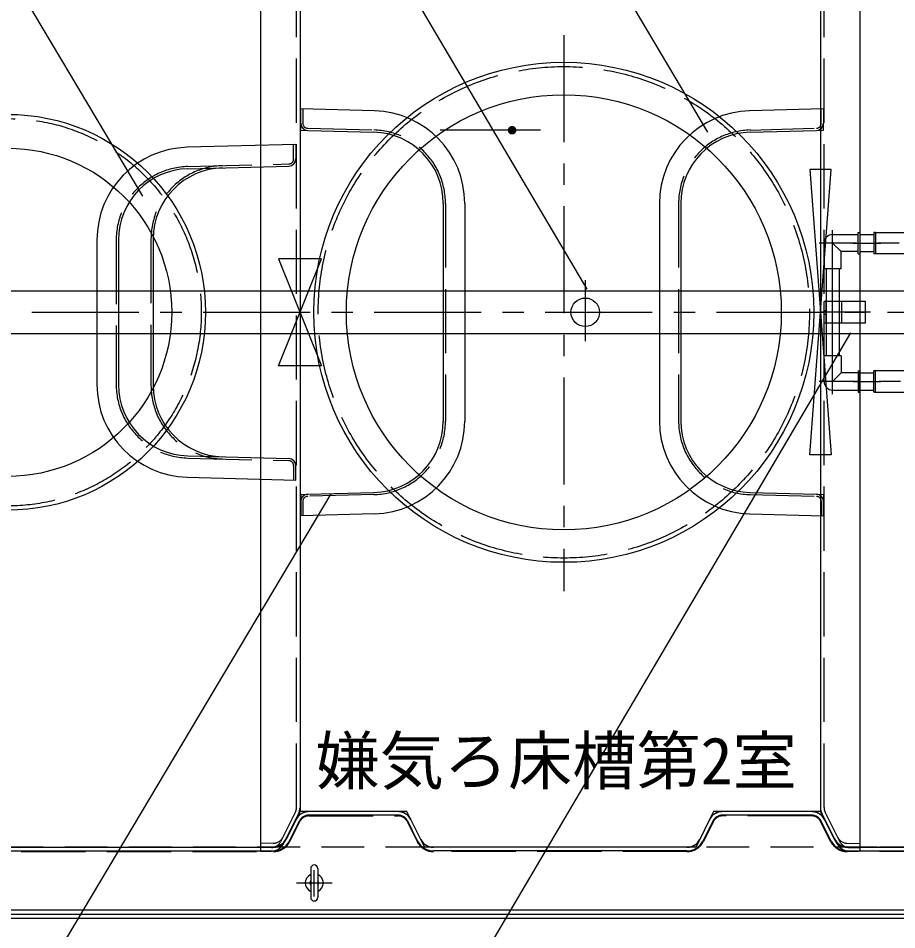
# Model space of a CAD drawing. Units: millimetres, scale not verified. Extents: x -8910 to 8910, y -6308 to 6308.
# Drawn here: x -5667 to -4435, y 521 to 1799 of the extents above; entities that cross this region are included whole.
import ezdxf
from ezdxf.enums import TextEntityAlignment as Align

# ---------------------------------------------------------------- set-up
doc = ezdxf.new("R2010")
doc.units = ezdxf.units.MM
doc.header["$LTSCALE"] = 30
for name, pattern in [('CHAIN1', [8, 5, -1, 1, -1]), ('CHAIN2', [12, 9, -1, 1, -1]), ('DASHED1', [1.8, 1.2, -0.6]), ('DASHED2', [3, 2, -1]), ('DASHED3', [4, 3, -1]), ('DOUBLE_CHAIN2', [12.8, 9, -1, 0.6, -0.6, 0.6, -1])]:
    doc.linetypes.add(name, pattern=pattern)
for name, color, linetype, lineweight in [('0-1_躯体', 3, 'Continuous', 25), ('0-2_機器', 2, 'Continuous', 25), ('0-3_空気管', 3, 'Continuous', 25), ('0-6_09', 3, 'Continuous', 25), ('0-7_文字', 7, 'Continuous', 25)]:
    doc.layers.add(name, color=color, linetype=linetype, lineweight=lineweight)
doc.styles.add('ＭＳ ゴシック', font='')
doc.styles.get('ＭＳ ゴシック').set_extended_font_data('MS Gothic')

msp = doc.modelspace()

# ---------------------------------------------------------------- linework, layer by layer
at = {"layer": '0-1_躯体'}
for p, q in [((-4934.35, 1641.79), (-5075.19, 1641.79)), ((-5277.8, 1621.8), (-5429.96, 1617.82)), ((-5277.8, 1621.8), (-5277.8, 1601.54)), ((-5429.18, 1587.83), (-5287.54, 1591.54)), ((-4524.8, 1495.55), (-4488.8, 1495.55)), ((-4466.3, 1498.55), (-4163.3, 1498.55)), ((-5556.6, 1487.86), (-5556.6, 1285.25)), ((-5526.6, 1487.86), (-5526.6, 1285.25)), ((-5477.8, 1489.14), (-5477.8, 1283.97)), ((-4536.8, 1483.55), (-4536.8, 1447.55)), ((-4524.8, 1483.55), (-4512.8, 1471.55)), ((-4488.8, 1471.55), (-4512.8, 1471.55)), ((-4512.8, 1447.55), (-4512.8, 1471.55)), ((-4163.3, 1468.55), (-4466.8, 1468.55)), ((-4512.8, 1447.55), (-4536.8, 1447.55)), ((-4533.8, 1447.56), (-4533.8, 1325.55)), ((-4515.8, 1447.56), (-4515.8, 1325.55)), ((-4512.8, 1325.56), (-4536.8, 1325.56)), ((-4536.8, 1289.56), (-4536.8, 1325.56)), ((-4512.8, 1325.56), (-4512.8, 1301.56)), ((-4163.3, 1304.56), (-4466.8, 1304.56)), ((-4524.8, 1289.56), (-4512.8, 1301.56)), ((-4488.8, 1301.56), (-4512.8, 1301.56)), ((-4524.8, 1277.56), (-4488.8, 1277.56)), ((-4466.3, 1274.56), (-4163.3, 1274.56)), ((-5429.18, 1185.28), (-5287.54, 1181.57)), ((-5277.8, 1151.31), (-5277.8, 1171.58)), ((-5429.96, 1155.29), (-5277.8, 1151.31))]:
    msp.add_line(p, q, dxfattribs=at)
at = {"layer": '0-1_躯体', "linetype": 'DASHED3'}
for p, q in [((-5280.8, 1601.54), (-5280.8, 1621.73)), ((-5429.26, 1590.83), (-5287.61, 1594.54)), ((-5529.6, 1487.86), (-5529.6, 1285.25)), ((-5480.8, 1489.14), (-5480.8, 1283.97)), ((-5429.26, 1182.28), (-5287.61, 1178.57)), ((-5280.8, 1171.58), (-5280.8, 1151.39))]:
    msp.add_line(p, q, dxfattribs=at)
at = {"layer": '0-1_躯体', "linetype": 'CHAIN2'}
for p, q in [((-4524.8, 1271.73), (-4524.8, 1501.91)), ((-4131.56, 1483.56), (-4543.79, 1483.56)), ((-4129.46, 1289.56), (-4543.79, 1289.56))]:
    msp.add_line(p, q, dxfattribs=at)
at = {"layer": '0-1_躯体'}
for centre, radius, start, end in [((-5426.59, 1487.86), 130, 91.5, 180), ((-5287.8, 1601.54), 10, 271.5, 0), ((-5426.59, 1487.86), 100, 91.5, 180), ((-5377.8, 1489.14), 100, 91.5, 180), ((-4524.8, 1483.55), 12, 90, 180), ((-5426.59, 1285.25), 130, 180, 268.5), ((-5426.59, 1285.25), 100, 180, 268.5), ((-5377.8, 1283.97), 100, 180, 268.5), ((-4524.8, 1289.56), 12, 180, 270), ((-5287.8, 1171.58), 10, 0, 88.5)]:
    msp.add_arc(centre, radius, start, end, dxfattribs=at)
at = {"layer": '0-1_躯体', "linetype": 'DASHED3'}
for centre, radius, start, end in [((-5287.8, 1601.54), 7, 271.5, 0), ((-5426.59, 1487.86), 103, 91.5, 180), ((-5377.8, 1489.14), 103, 91.5, 180), ((-5426.59, 1285.25), 103, 180, 268.5), ((-5377.8, 1283.97), 103, 180, 268.5), ((-5287.8, 1171.58), 7, 0, 88.5)]:
    msp.add_arc(centre, radius, start, end, dxfattribs=at)
at = {"layer": '0-1_躯体', "color": 92}
for points in [[(-4978.97, 1645.62), (-4980.35, 1641.79), (-4980.34, 1642.17)], [(-4978.97, 1645.62), (-4974.35, 1641.79), (-4980.35, 1641.79)], [(-4974.35, 1641.79), (-4980.3, 1641.04), (-4980.35, 1641.79)], [(-4978.97, 1645.62), (-4980.34, 1642.17), (-4979.42, 1645.01)], [(-4979.42, 1645.01), (-4980.34, 1642.17), (-4980.24, 1642.92)], [(-4974.35, 1641.79), (-4980.16, 1640.3), (-4980.3, 1641.04)], [(-4979.42, 1645.01), (-4980.24, 1642.92), (-4979.78, 1644.35)], [(-4979.78, 1644.35), (-4980.24, 1642.92), (-4980.06, 1643.65)], [(-4974.35, 1641.79), (-4979.93, 1639.59), (-4980.16, 1640.3)], [(-4974.35, 1641.79), (-4979.61, 1638.9), (-4979.93, 1639.59)], [(-4974.35, 1641.79), (-4979.21, 1638.27), (-4979.61, 1638.9)], [(-4974.35, 1641.79), (-4978.72, 1637.69), (-4979.21, 1638.27)], [(-4978.46, 1646.17), (-4974.35, 1641.79), (-4978.97, 1645.62)], [(-4974.35, 1641.79), (-4978.18, 1637.17), (-4978.72, 1637.69)], [(-4977.88, 1646.65), (-4974.35, 1641.79), (-4978.46, 1646.17)], [(-4974.35, 1641.79), (-4977.57, 1636.73), (-4978.18, 1637.17)], [(-4977.24, 1647.05), (-4974.35, 1641.79), (-4977.88, 1646.65)], [(-4974.35, 1641.79), (-4976.91, 1636.37), (-4977.57, 1636.73)], [(-4976.56, 1647.37), (-4974.35, 1641.79), (-4977.24, 1647.05)], [(-4974.35, 1641.79), (-4976.21, 1636.09), (-4976.91, 1636.37)], [(-4975.84, 1647.61), (-4974.35, 1641.79), (-4976.56, 1647.37)], [(-4974.35, 1635.79), (-4976.21, 1636.09), (-4974.35, 1641.79)], [(-4974.35, 1635.79), (-4975.48, 1635.9), (-4976.21, 1636.09)], [(-4975.1, 1647.75), (-4974.35, 1641.79), (-4975.84, 1647.61)], [(-4974.35, 1635.79), (-4974.73, 1635.81), (-4975.48, 1635.9)], [(-4974.35, 1647.79), (-4974.35, 1641.79), (-4975.1, 1647.75)], [(-4973.97, 1647.78), (-4974.35, 1641.79), (-4974.35, 1647.79)], [(-4973.23, 1647.69), (-4974.35, 1641.79), (-4973.97, 1647.78)], [(-4972.5, 1647.5), (-4974.35, 1641.79), (-4973.23, 1647.69)], [(-4971.8, 1647.22), (-4974.35, 1641.79), (-4972.5, 1647.5)], [(-4971.8, 1647.22), (-4968.35, 1641.79), (-4974.35, 1641.79)], [(-4968.35, 1641.79), (-4974.35, 1635.79), (-4974.35, 1641.79)], [(-4968.35, 1641.79), (-4973.6, 1635.84), (-4974.35, 1635.79)], [(-4968.35, 1641.79), (-4972.86, 1635.98), (-4973.6, 1635.84)], [(-4968.35, 1641.79), (-4972.14, 1636.22), (-4972.86, 1635.98)], [(-4968.35, 1641.79), (-4971.46, 1636.54), (-4972.14, 1636.22)], [(-4971.14, 1646.86), (-4968.35, 1641.79), (-4971.8, 1647.22)], [(-4968.35, 1641.79), (-4970.82, 1636.94), (-4971.46, 1636.54)], [(-4970.53, 1646.42), (-4968.35, 1641.79), (-4971.14, 1646.86)], [(-4968.35, 1641.79), (-4970.24, 1637.42), (-4970.82, 1636.94)], [(-4969.98, 1645.9), (-4968.35, 1641.79), (-4970.53, 1646.42)], [(-4968.35, 1641.79), (-4969.73, 1637.97), (-4970.24, 1637.42)], [(-4969.5, 1645.32), (-4968.35, 1641.79), (-4969.98, 1645.9)], [(-4968.35, 1641.79), (-4969.29, 1638.58), (-4969.73, 1637.97)], [(-4969.09, 1644.69), (-4968.35, 1641.79), (-4969.5, 1645.32)], [(-4968.36, 1641.42), (-4969.29, 1638.58), (-4968.35, 1641.79)], [(-4968.46, 1640.67), (-4969.29, 1638.58), (-4968.36, 1641.42)], [(-4968.46, 1640.67), (-4968.92, 1639.24), (-4969.29, 1638.58)], [(-4968.77, 1644), (-4968.35, 1641.79), (-4969.09, 1644.69)], [(-4968.64, 1639.94), (-4968.92, 1639.24), (-4968.46, 1640.67)], [(-4968.54, 1643.29), (-4968.35, 1641.79), (-4968.77, 1644)], [(-4968.4, 1642.55), (-4968.35, 1641.79), (-4968.54, 1643.29)]]:
    msp.add_solid(points, dxfattribs=at)
at = {"layer": '0-2_機器', "color": 3}
for p, q in [((-4488.8, 1498.55), (-4486.8, 1498.55)), ((-4488.8, 1468.56), (-4488.8, 1498.55)), ((-4486.8, 1498.55), (-4486.8, 1469.66)), ((-4486.8, 1495.55), (-4466.8, 1495.55)), ((-4466.8, 1498.55), (-4466.8, 1468.55)), ((-4464.8, 1498.55), (-4466.8, 1498.55)), ((-4464.8, 1498.55), (-4464.8, 1468.55)), ((-4486.8, 1471.56), (-4466.8, 1471.56)), ((-4488.8, 1468.56), (-4486.8, 1468.56)), ((-4478.8, 1401.55), (-4536.8, 1401.55)), ((-4536.8, 1371.55), (-4536.8, 1401.55)), ((-4511.74, 1371.55), (-4511.74, 1401.55)), ((-4478.8, 1371.55), (-4478.8, 1401.55)), ((-4478.8, 1371.55), (-4536.8, 1371.55)), ((-4488.8, 1304.55), (-4486.8, 1304.55)), ((-4488.8, 1304.55), (-4488.8, 1274.56)), ((-4486.8, 1274.56), (-4486.8, 1303.45)), ((-4466.8, 1274.56), (-4466.8, 1304.56)), ((-4464.8, 1274.56), (-4464.8, 1304.56)), ((-4486.8, 1301.55), (-4466.8, 1301.55)), ((-4488.8, 1274.56), (-4486.8, 1274.56)), ((-4486.8, 1277.56), (-4466.8, 1277.56)), ((-4464.8, 1274.56), (-4466.8, 1274.56))]:
    msp.add_line(p, q, dxfattribs=at)
at = {"layer": '0-2_機器', "color": 3, "linetype": 'CHAIN2'}
for p, q in [((-4496.19, 1483.55), (-4457.4, 1483.55)), ((-4471.9, 1386.55), (-4542.97, 1386.55)), ((-4496.19, 1289.56), (-4457.4, 1289.56))]:
    msp.add_line(p, q, dxfattribs=at)
at = {"layer": '0-2_機器', "color": 3, "linetype": 'DASHED1'}
for p, q in [((-4533.8, 1371.55), (-4533.8, 1401.55)), ((-4536.8, 1389.05), (-4533.8, 1389.05)), ((-4536.8, 1384.05), (-4533.8, 1384.05))]:
    msp.add_line(p, q, dxfattribs=at)
at = {"layer": '0-2_機器', "linetype": 'DASHED2'}
msp.add_line((-3651.8, 636.55), (-6051.8, 636.55), dxfattribs=at)
at = {"layer": '0-3_空気管'}
for p, q in [((-5326.8, 630.75), (-5326.8, 2142.36)), ((-4486.8, 2142.36), (-4486.8, 630.75)), ((-5271.8, 2086.56), (-5271.8, 686.56)), ((-4541.8, 2086.56), (-4541.8, 686.56)), ((-4537.8, 1671.8), (-4641.2, 1669.09)), ((-4537.8, 1671.8), (-4537.8, 1651.54)), ((-4640.42, 1639.11), (-4547.54, 1641.54)), ((-4526.8, 1586.55), (-4556.8, 1586.55)), ((-4556.8, 1186.55), (-4526.8, 1586.55)), ((-4767.8, 1539.14), (-4767.8, 1233.97)), ((-4737.8, 1539.14), (-4737.8, 1233.97)), ((-5301.8, 1311.55), (-5241.8, 1461.55)), ((-5842.8, 1416.55), (-4067.8, 1416.55)), ((-4067.8, 1356.55), (-5842.8, 1356.55)), ((-5241.8, 1311.55), (-5301.8, 1311.55)), ((-4640.42, 1134.01), (-4547.54, 1131.57)), ((-4537.8, 1101.31), (-4537.8, 1121.58)), ((-4641.2, 1104.02), (-4537.8, 1101.31)), ((-5294.48, 642.19), (-5273.91, 683.34)), ((-5134.16, 686.56), (-5259.44, 686.56)), ((-5134.16, 681.55), (-5259.44, 681.55)), ((-4554.16, 686.56), (-4679.44, 686.56)), ((-4554.16, 681.55), (-4679.44, 681.55)), ((-4519.11, 642.19), (-4539.68, 683.34)), ((-5277.32, 675.5), (-5291.27, 647.61)), ((-5272.85, 673.27), (-5286.8, 645.37)), ((-5106.8, 645.37), (-5120.74, 673.27)), ((-5102.33, 647.61), (-5116.27, 675.5)), ((-4697.33, 675.5), (-4711.27, 647.61)), ((-4692.85, 673.27), (-4706.8, 645.37)), ((-4526.8, 645.37), (-4540.74, 673.27)), ((-4522.32, 647.61), (-4536.27, 675.5)), ((-5782.71, 636.55), (-5309.16, 636.55)), ((-5782.71, 631.56), (-5309.16, 631.56)), ((-5326.95, 636.77), (-5308.79, 637.24)), ((-5326.95, 630.75), (-5311.84, 631.14)), ((-4729.16, 636.55), (-5084.44, 636.55)), ((-4729.16, 631.56), (-5084.44, 631.56)), ((-4486.8, 636.77), (-4504.8, 637.24)), ((-4504.44, 636.55), (-4129.16, 636.55)), ((-4504.44, 631.56), (-4129.16, 631.56)), ((-4486.8, 630.75), (-4501.75, 631.14)), ((-5256.8, 606.81), (-5256.8, 566.31)), ((-5246.8, 606.81), (-5246.8, 566.31)), ((-4013.8, 548.56), (-5782.71, 548.56)), ((-4013.8, 542.56), (-5782.71, 542.56)), ((-4013.8, 536.56), (-5782.71, 536.56))]:
    msp.add_line(p, q, dxfattribs=at)
at = {"layer": '0-3_空気管', "linetype": 'DASHED3'}
for p, q in [((-5276.8, 692.28), (-5276.8, 2080.83)), ((-4536.8, 692.28), (-4536.8, 2080.83)), ((-4540.8, 1651.54), (-4540.8, 1671.73)), ((-4640.49, 1642.1), (-4547.62, 1644.54)), ((-4740.8, 1539.14), (-4740.8, 1233.97)), ((-4640.49, 1131.01), (-4547.62, 1128.57)), ((-4540.8, 1121.58), (-4540.8, 1101.39)), ((-5271.8, 881.14), (-5271.8, 686.56)), ((-4541.8, 881.14), (-4541.8, 686.56)), ((-5278.38, 685.57), (-5298.95, 644.43)), ((-5134.16, 686.56), (-5259.44, 686.56)), ((-5259.44, 680.56), (-5134.16, 680.56)), ((-4554.16, 686.56), (-4679.44, 686.56)), ((-4554.16, 680.56), (-4679.44, 680.56)), ((-4535.21, 685.57), (-4514.64, 644.43)), ((-5277.32, 675.5), (-5291.27, 647.61)), ((-5285.9, 644.93), (-5271.96, 672.82)), ((-5121.64, 672.82), (-5107.69, 644.93)), ((-5102.33, 647.61), (-5116.27, 675.5)), ((-4697.33, 675.5), (-4711.27, 647.61)), ((-4691.96, 672.82), (-4705.9, 644.93)), ((-4527.69, 644.93), (-4541.63, 672.82)), ((-4522.32, 647.61), (-4536.27, 675.5)), ((-5308.93, 642.24), (-5326.8, 641.77)), ((-4504.67, 642.24), (-4486.8, 641.77)), ((-5782.71, 636.55), (-5309.16, 636.55)), ((-5782.71, 630.55), (-5309.16, 630.55)), ((-5311.97, 636.14), (-5326.8, 635.75)), ((-4729.16, 636.55), (-5084.44, 636.55)), ((-4729.16, 630.55), (-5084.44, 630.55)), ((-4129.16, 636.55), (-4504.44, 636.55)), ((-4129.16, 630.55), (-4504.44, 630.55)), ((-4501.62, 636.14), (-4486.8, 635.75))]:
    msp.add_line(p, q, dxfattribs=at)
at = {"layer": '0-3_空気管', "linetype": 'CHAIN1'}
for p, q in [((-4901.8, 1775.17), (-4901.8, 995.6)), ((-4871.8, 1431.45), (-4871.8, 1346.29)), ((-6367.75, 1386.55), (-2795.94, 1386.55)), ((-5251.8, 567.4), (-5251.8, 604.39)), ((-5276.8, 586.56), (-5226.8, 586.56))]:
    msp.add_line(p, q, dxfattribs=at)
at = {"layer": '0-3_空気管', "linetype": 'DOUBLE_CHAIN2'}
for p, q in [((-4547.54, 1131.57), (-4537.8, 1131.32)), ((-4537.8, 1131.32), (-4537.8, 1121.58)), ((-5271.8, 692.28), (-5271.8, 687.56)), ((-5273.91, 683.34), (-5271.8, 687.56)), ((-5096.8, 636.55), (-5102.33, 647.61)), ((-4711.27, 647.61), (-4716.8, 636.55)), ((-5084.44, 636.55), (-5096.8, 636.55)), ((-4716.8, 636.55), (-4729.16, 636.55))]:
    msp.add_line(p, q, dxfattribs=at)
for points in [[(-4547.54, 1641.54), (-4537.8, 1641.79), (-4537.8, 1651.53)], [(-5259.44, 686.56), (-5271.8, 686.56), (-5277.32, 675.5)], [(-5116.27, 675.5), (-5121.8, 686.56), (-5134.16, 686.56)], [(-4679.44, 686.56), (-4691.8, 686.56), (-4697.33, 675.5)], [(-4536.27, 675.5), (-4541.8, 686.56), (-4554.16, 686.56)]]:
    msp.add_lwpolyline(points, dxfattribs=at)
at = {"layer": '0-3_空気管'}
for points in [[(-4556.8, 1586.55), (-4526.8, 1186.55), (-4556.8, 1186.55)], [(-5241.8, 1461.55), (-5301.8, 1461.55), (-5241.8, 1311.55)]]:
    msp.add_lwpolyline(points, dxfattribs=at)
for centre, radius in [((-4901.8, 1386.55), 350.5), ((-4901.8, 1386.55), 305), ((-5681.8, 1386.55), 277.5), ((-5681.8, 1386.55), 230), ((-4871.8, 1386.55), 20)]:
    msp.add_circle(centre, radius, dxfattribs=at)
at = {"layer": '0-3_空気管', "linetype": 'DASHED3'}
for centre, radius in [((-4901.8, 1386.55), 344.5), ((-5681.8, 1386.55), 271.5)]:
    msp.add_circle(centre, radius, dxfattribs=at)
at = {"layer": '0-3_空気管'}
for centre, radius, start, end in [((-4637.8, 1539.14), 130, 91.5, 180), ((-4547.8, 1651.54), 10, 271.5, 0), ((-4637.8, 1539.14), 100, 91.5, 180), ((-4637.8, 1233.97), 130, 180, 268.5), ((-4637.8, 1233.97), 100, 180, 268.5), ((-4547.8, 1121.58), 10, 0, 88.5), ((-5291.8, 692.28), 20, 333.436, 0), ((-4521.8, 692.28), 20, 180, 206.564), ((-5259.44, 666.55), 20, 90, 153.435), ((-5259.44, 666.55), 15, 90, 153.435), ((-5134.16, 666.55), 20, 26.565, 90), ((-5134.16, 666.55), 15, 26.565, 90), ((-4679.44, 666.55), 20, 90, 153.435), ((-4679.44, 666.55), 15, 90, 153.435), ((-4554.16, 666.55), 20, 26.565, 90), ((-4554.16, 666.55), 15, 26.565, 90), ((-5312.37, 651.14), 20, 271.5, 333.436), ((-5309.16, 656.56), 25, 270, 333.435), ((-5309.32, 657.23), 20, 271.5, 333.436), ((-5084.44, 656.56), 25, 206.565, 270), ((-5084.44, 656.56), 20, 206.565, 270), ((-4729.16, 656.56), 20, 270, 333.435), ((-4729.16, 656.56), 25, 270, 333.435), ((-4504.43, 656.56), 25, 206.565, 270), ((-4504.43, 656.56), 20, 206.565, 270), ((-4504.28, 657.23), 20, 206.564, 268.5), ((-4501.22, 651.14), 20, 206.564, 268.5), ((-5251.8, 606.81), 5, 0, 180), ((-5251.8, 586.56), 12.75, 113.089, 246.911), ((-5251.8, 586.56), 6, 146.443, 213.557), ((-5251.8, 586.56), 12.75, 293.089, 66.911), ((-5251.8, 586.56), 6, 326.443, 33.557), ((-5251.8, 566.31), 5, 180, 0)]:
    msp.add_arc(centre, radius, start, end, dxfattribs=at)
at = {"layer": '0-3_空気管', "linetype": 'DASHED3'}
for centre, radius, start, end in [((-4547.8, 1651.54), 7, 271.5, 0), ((-4637.8, 1539.14), 103, 91.5, 180), ((-4637.8, 1233.97), 103, 180, 268.5), ((-4547.8, 1121.58), 7, 0, 88.5), ((-5291.8, 692.28), 15, 333.436, 0), ((-4521.8, 692.28), 15, 180, 206.564), ((-5259.44, 666.55), 20, 90, 153.435), ((-5259.44, 666.55), 14, 90, 153.435), ((-5134.16, 666.55), 20, 26.565, 90), ((-5134.16, 666.55), 14, 26.565, 90), ((-4679.44, 666.55), 20, 90, 153.435), ((-4679.44, 666.55), 14, 90, 153.435), ((-4554.16, 666.55), 20, 26.565, 90), ((-4554.16, 666.55), 14, 26.565, 90), ((-5312.37, 651.14), 15, 271.5, 333.436), ((-5309.16, 656.56), 20, 270, 333.435), ((-5309.16, 656.56), 26, 270, 333.435), ((-5309.32, 657.23), 15, 271.5, 333.436), ((-5084.44, 656.56), 26, 206.565, 270), ((-5084.44, 656.56), 20, 206.565, 270), ((-4729.16, 656.56), 20, 270, 333.435), ((-4729.16, 656.56), 26, 270, 333.435), ((-4504.43, 656.56), 26, 206.565, 270), ((-4504.43, 656.56), 20, 206.565, 270), ((-4504.28, 657.23), 15, 206.564, 268.5), ((-4501.22, 651.14), 15, 206.564, 268.5)]:
    msp.add_arc(centre, radius, start, end, dxfattribs=at)
at = {"layer": '0-6_09'}
for p, q in [((-5167.39, 1669.09), (-5270.8, 1671.8)), ((-5270.8, 1651.54), (-5270.8, 1671.8)), ((-5261.06, 1641.54), (-5168.18, 1639.11)), ((-5070.8, 1539.14), (-5070.8, 1233.97)), ((-5040.8, 1539.14), (-5040.8, 1233.97)), ((-5261.06, 1131.57), (-5168.18, 1134.01)), ((-5270.8, 1121.58), (-5270.8, 1101.31)), ((-5167.39, 1104.02), (-5270.8, 1101.31))]:
    msp.add_line(p, q, dxfattribs=at)
at = {"layer": '0-6_09', "linetype": 'DASHED3'}
for p, q in [((-5267.8, 1671.73), (-5267.8, 1651.54)), ((-5260.98, 1644.54), (-5168.1, 1642.1)), ((-5067.8, 1539.14), (-5067.8, 1233.97)), ((-5168.1, 1131.01), (-5260.98, 1128.58)), ((-5267.8, 1121.58), (-5267.8, 1101.39))]:
    msp.add_line(p, q, dxfattribs=at)
at = {"layer": '0-6_09', "linetype": 'DOUBLE_CHAIN2'}
for p, q in [((-5270.8, 1641.79), (-5270.8, 1651.54)), ((-5270.8, 1641.79), (-5261.06, 1641.54)), ((-5270.8, 1131.32), (-5261.06, 1131.57)), ((-5270.8, 1131.32), (-5270.8, 1121.58))]:
    msp.add_line(p, q, dxfattribs=at)
at = {"layer": '0-6_09'}
for centre, radius, start, end in [((-5170.8, 1539.14), 130, 0, 88.5), ((-5260.8, 1651.54), 10, 180, 268.5), ((-5170.8, 1539.14), 100, 0, 88.5), ((-5170.8, 1233.97), 100, 271.5, 0), ((-5170.8, 1233.97), 130, 271.5, 0), ((-5260.8, 1121.58), 10, 91.5, 180)]:
    msp.add_arc(centre, radius, start, end, dxfattribs=at)
at = {"layer": '0-6_09', "linetype": 'DASHED3'}
for centre, radius, start, end in [((-5260.8, 1651.54), 7, 180, 268.5), ((-5170.8, 1539.14), 103, 0, 88.5), ((-5170.8, 1233.97), 103, 271.5, 0), ((-5260.8, 1121.58), 7, 91.5, 180)]:
    msp.add_arc(centre, radius, start, end, dxfattribs=at)
at = {"layer": '0-7_文字', "color": 3}
for p, q in [((-4869, 1418.91), (-5415.05, 2343.54)), ((-4699.76, 1639.17), (-5118.69, 2343.63)), ((-5492.42, 1549.48), (-5920.98, 2270.62)), ((-5167.29, 224.53), (-4499.37, 1357.74)), ((-5228.63, 1132.02), (-5665.51, 398.99))]:
    msp.add_line(p, q, dxfattribs=at)

# ---------------------------------------------------------------- texts
at = {"layer": '0-7_文字', "color": 4, "style": 'ＭＳ ゴシック'}
msp.add_text('嫌気ろ床槽第2室', height=65.98, dxfattribs=at).set_placement((-5249.99, 705.1), align=Align.BOTTOM_LEFT)

doc.saveas('drawing.dxf')
